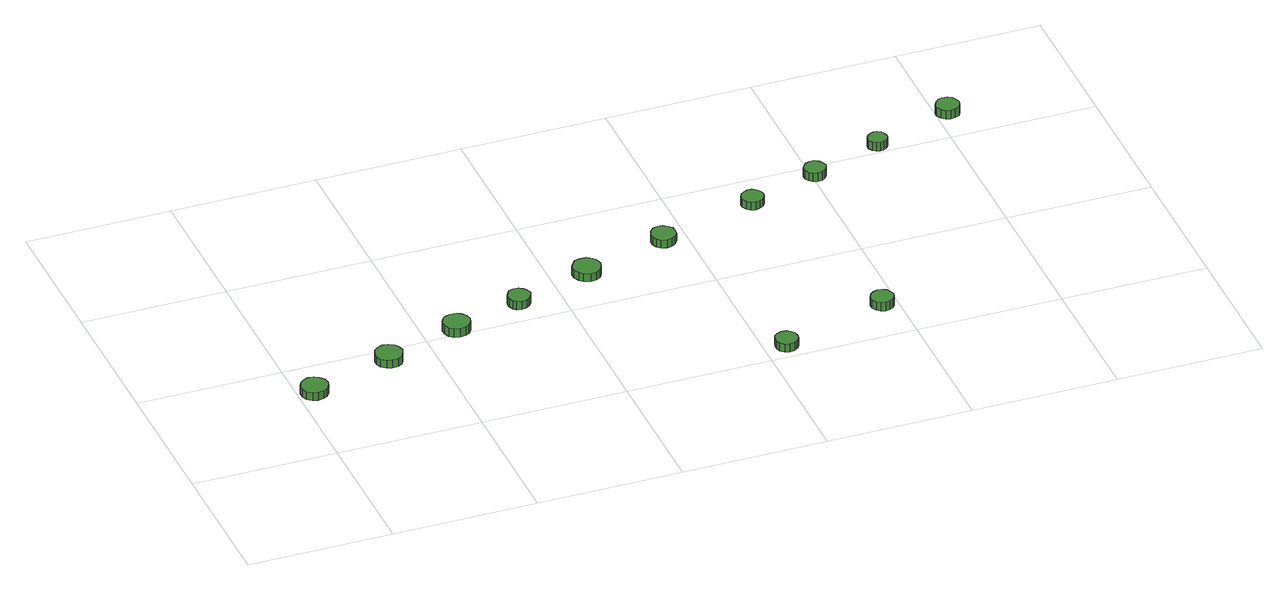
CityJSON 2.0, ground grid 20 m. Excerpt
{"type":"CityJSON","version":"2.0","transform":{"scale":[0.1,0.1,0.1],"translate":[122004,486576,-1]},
"CityObjects":{
"tree1":{"type":"SolitaryVegetationObject","attributes":{"function":"something"},"geometry":[{"type":"MultiSurface","lod":"1","boundaries":[[[0,1,2,3,4,5,6,7,8,9,10,11,12,13,14]],[[15,16,17,18,19,20,21,22,23,24,25,26,27,28,29]],[[0,29,28,1]],[[1,28,27,2]],[[2,27,26,3]],[[3,26,25,4]],[[4,25,24,5]],[[5,24,23,6]],[[6,23,22,7]],[[7,22,21,8]],[[8,21,20,9]],[[9,20,19,10]],[[10,19,18,11]],[[11,18,17,12]],[[12,17,16,13]],[[13,16,15,14]],[[14,15,29,0]]]}]},
"tree2":{"type":"SolitaryVegetationObject","attributes":{"function":"something"},"geometry":[{"type":"MultiSurface","lod":"1","boundaries":[[[30,31,32,33,34,35,36,37,38,39,40,41,42,43,44]],[[45,46,47,48,49,50,51,52,53,54,55,56,57,58,59]],[[30,59,58,31]],[[31,58,57,32]],[[32,57,56,33]],[[33,56,55,34]],[[34,55,54,35]],[[35,54,53,36]],[[36,53,52,37]],[[37,52,51,38]],[[38,51,50,39]],[[39,50,49,40]],[[40,49,48,41]],[[41,48,47,42]],[[42,47,46,43]],[[43,46,45,44]],[[44,45,59,30]]]}]},
"tree3":{"type":"SolitaryVegetationObject","attributes":{"function":"something"},"geometry":[{"type":"MultiSurface","lod":"1","boundaries":[[[60,61,62,63,64,65,66,67,68,69,70,71,72,73,74]],[[75,76,77,78,79,80,81,82,83,84,85,86,87,88,89]],[[60,89,88,61]],[[61,88,87,62]],[[62,87,86,63]],[[63,86,85,64]],[[64,85,84,65]],[[65,84,83,66]],[[66,83,82,67]],[[67,82,81,68]],[[68,81,80,69]],[[69,80,79,70]],[[70,79,78,71]],[[71,78,77,72]],[[72,77,76,73]],[[73,76,75,74]],[[74,75,89,60]]]}]},
"tree4":{"type":"SolitaryVegetationObject","attributes":{"function":"something"},"geometry":[{"type":"MultiSurface","lod":"1","boundaries":[[[90,91,92,93,94,95,96,97,98,99,100,101,102,103,104]],[[105,106,107,108,109,110,111,112,113,114,115,116,117,118,119]],[[90,119,118,91]],[[91,118,117,92]],[[92,117,116,93]],[[93,116,115,94]],[[94,115,114,95]],[[95,114,113,96]],[[96,113,112,97]],[[97,112,111,98]],[[98,111,110,99]],[[99,110,109,100]],[[100,109,108,101]],[[101,108,107,102]],[[102,107,106,103]],[[103,106,105,104]],[[104,105,119,90]]]}]},
"tree5":{"type":"SolitaryVegetationObject","attributes":{"function":"something"},"geometry":[{"type":"MultiSurface","lod":"1","boundaries":[[[120,121,122,123,124,125,126,127,128,129,130,131,132,133,134]],[[135,136,137,138,139,140,141,142,143,144,145,146,147,148,149]],[[120,149,148,121]],[[121,148,147,122]],[[122,147,146,123]],[[123,146,145,124]],[[124,145,144,125]],[[125,144,143,126]],[[126,143,142,127]],[[127,142,141,128]],[[128,141,140,129]],[[129,140,139,130]],[[130,139,138,131]],[[131,138,137,132]],[[132,137,136,133]],[[133,136,135,134]],[[134,135,149,120]]]}]},
"tree6":{"type":"SolitaryVegetationObject","attributes":{"function":"something"},"geometry":[{"type":"MultiSurface","lod":"1","boundaries":[[[150,151,152,153,154,155,156,157,158,159,160,161,162,163,164]],[[165,166,167,168,169,170,171,172,173,174,175,176,177,178,179]],[[150,179,178,151]],[[151,178,177,152]],[[152,177,176,153]],[[153,176,175,154]],[[154,175,174,155]],[[155,174,173,156]],[[156,173,172,157]],[[157,172,171,158]],[[158,171,170,159]],[[159,170,169,160]],[[160,169,168,161]],[[161,168,167,162]],[[162,167,166,163]],[[163,166,165,164]],[[164,165,179,150]]]}]},
"tree7":{"type":"SolitaryVegetationObject","attributes":{"function":"something"},"geometry":[{"type":"MultiSurface","lod":"1","boundaries":[[[180,181,182,183,184,185,186,187,188,189,190,191,192,193,194]],[[195,196,197,198,199,200,201,202,203,204,205,206,207,208,209]],[[180,209,208,181]],[[181,208,207,182]],[[182,207,206,183]],[[183,206,205,184]],[[184,205,204,185]],[[185,204,203,186]],[[186,203,202,187]],[[187,202,201,188]],[[188,201,200,189]],[[189,200,199,190]],[[190,199,198,191]],[[191,198,197,192]],[[192,197,196,193]],[[193,196,195,194]],[[194,195,209,180]]]}]},
"tree8":{"type":"SolitaryVegetationObject","attributes":{"function":"something"},"geometry":[{"type":"MultiSurface","lod":"1","boundaries":[[[210,211,212,213,214,215,216,217,218,219,220,221,222,223,224]],[[225,226,227,228,229,230,231,232,233,234,235,236,237,238,239]],[[210,239,238,211]],[[211,238,237,212]],[[212,237,236,213]],[[213,236,235,214]],[[214,235,234,215]],[[215,234,233,216]],[[216,233,232,217]],[[217,232,231,218]],[[218,231,230,219]],[[219,230,229,220]],[[220,229,228,221]],[[221,228,227,222]],[[222,227,226,223]],[[223,226,225,224]],[[224,225,239,210]]]}]},
"tree9":{"type":"SolitaryVegetationObject","attributes":{"function":"something"},"geometry":[{"type":"MultiSurface","lod":"1","boundaries":[[[240,241,242,243,244,245,246,247,248,249,250,251,252,253,254]],[[255,256,257,258,259,260,261,262,263,264,265,266,267,268,269]],[[240,269,268,241]],[[241,268,267,242]],[[242,267,266,243]],[[243,266,265,244]],[[244,265,264,245]],[[245,264,263,246]],[[246,263,262,247]],[[247,262,261,248]],[[248,261,260,249]],[[249,260,259,250]],[[250,259,258,251]],[[251,258,257,252]],[[252,257,256,253]],[[253,256,255,254]],[[254,255,269,240]]]}]},
"tree10":{"type":"SolitaryVegetationObject","attributes":{"function":"something"},"geometry":[{"type":"MultiSurface","lod":"1","boundaries":[[[270,271,272,273,274,275,276,277,278,279,280,281,282,283,284]],[[285,286,287,288,289,290,291,292,293,294,295,296,297,298,299]],[[270,299,298,271]],[[271,298,297,272]],[[272,297,296,273]],[[273,296,295,274]],[[274,295,294,275]],[[275,294,293,276]],[[276,293,292,277]],[[277,292,291,278]],[[278,291,290,279]],[[279,290,289,280]],[[280,289,288,281]],[[281,288,287,282]],[[282,287,286,283]],[[283,286,285,284]],[[284,285,299,270]]]}]},
"tree11":{"type":"SolitaryVegetationObject","attributes":{"function":"something"},"geometry":[{"type":"MultiSurface","lod":"1","boundaries":[[[300,301,302,303,304,305,306,307,308,309,310,311,312,313,314]],[[315,316,317,318,319,320,321,322,323,324,325,326,327,328,329]],[[300,329,328,301]],[[301,328,327,302]],[[302,327,326,303]],[[303,326,325,304]],[[304,325,324,305]],[[305,324,323,306]],[[306,323,322,307]],[[307,322,321,308]],[[308,321,320,309]],[[309,320,319,310]],[[310,319,318,311]],[[311,318,317,312]],[[312,317,316,313]],[[313,316,315,314]],[[314,315,329,300]]]}]},
"tree12":{"type":"SolitaryVegetationObject","attributes":{"function":"something"},"geometry":[{"type":"MultiSurface","lod":"1","boundaries":[[[330,331,332,333,334,335,336,337,338,339,340,341,342,343,344]],[[345,346,347,348,349,350,351,352,353,354,355,356,357,358,359]],[[330,359,358,331]],[[331,358,357,332]],[[332,357,356,333]],[[333,356,355,334]],[[334,355,354,335]],[[335,354,353,336]],[[336,353,352,337]],[[337,352,351,338]],[[338,351,350,339]],[[339,350,349,340]],[[340,349,348,341]],[[341,348,347,342]],[[342,347,346,343]],[[343,346,345,344]],[[344,345,359,330]]]}]}
},
"vertices":[
[42,141,17],[40,149,17],[35,155,17],[29,159,17],[21,160,17],[14,157,17],[8,152,17],[5,145,17],[5,137,17],[8,130,17],[14,125,17],[21,123,17],[29,124,17],[35,127,17],[40,134,17],[40,134,5],[35,127,5],[29,124,5],[21,123,5],[14,125,5],[8,130,5],[5,137,5],[5,145,5],[8,152,5],[14,157,5],[21,160,5],[29,159,5],[35,155,5],[40,149,5],[42,141,5],
[158,177,17],[156,185,17],[152,191,17],[145,195,17],[137,196,17],[130,193,17],[124,188,17],[121,181,17],[121,173,17],[124,166,17],[130,161,17],[137,159,17],[145,159,17],[152,163,17],[156,170,17],[156,170,5],[152,163,5],[145,159,5],[137,159,5],[130,161,5],[124,166,5],[121,173,5],[121,181,5],[124,188,5],[130,193,5],[137,196,5],[145,195,5],[152,191,5],[156,185,5],[158,177,5],
[265,212,18],[263,220,18],[258,226,18],[252,229,18],[244,230,18],[237,228,18],[231,223,18],[228,216,18],[228,208,18],[231,201,18],[237,196,18],[244,194,18],[252,195,18],[258,198,18],[263,205,18],[263,205,5],[258,198,5],[252,195,5],[244,194,5],[237,196,5],[231,201,5],[228,208,5],[228,216,5],[231,223,5],[237,228,5],[244,230,5],[252,229,5],[258,226,5],[263,220,5],[265,212,5],
[359,240,18],[357,247,18],[353,252,18],[348,255,18],[341,256,18],[335,254,18],[331,249,18],[328,244,18],[328,237,18],[331,231,18],[335,227,18],[341,225,18],[348,226,18],[353,229,18],[357,234,18],[357,234,5],[353,229,5],[348,226,5],[341,225,5],[335,227,5],[331,231,5],[328,237,5],[328,244,5],[331,249,5],[335,254,5],[341,256,5],[348,255,5],[353,252,5],[357,247,5],[359,240,5],
[468,273,17],[466,281,17],[462,287,17],[455,291,17],[447,292,17],[439,290,17],[434,284,17],[430,277,17],[430,269,17],[434,262,17],[439,257,17],[447,254,17],[455,255,17],[462,259,17],[466,265,17],[466,265,5],[462,259,5],[455,255,5],[447,254,5],[439,257,5],[434,262,5],[430,269,5],[430,277,5],[434,284,5],[439,290,5],[447,292,5],[455,291,5],[462,287,5],[466,281,5],[468,273,5],
[645,25,18],[644,31,18],[640,36,18],[635,40,18],[628,40,18],[622,38,18],[617,34,18],[615,28,18],[615,22,18],[617,16,18],[622,11,18],[628,9,18],[635,10,18],[640,13,18],[644,18,18],[644,18,6],[640,13,6],[635,10,6],[628,9,6],[622,11,6],[617,16,6],[615,22,6],[615,28,6],[617,34,6],[622,38,6],[628,40,6],[635,40,6],[640,36,6],[644,31,6],[645,25,6],
[585,309,17],[584,316,17],[580,321,17],[574,325,17],[567,326,17],[560,324,17],[555,319,17],[552,312,17],[552,305,17],[555,299,17],[560,294,17],[567,292,17],[574,293,17],[580,296,17],[584,302,17],[584,302,5],[580,296,5],[574,293,5],[567,292,5],[560,294,5],[555,299,5],[552,305,5],[552,312,5],[555,319,5],[560,324,5],[567,326,5],[574,325,5],[580,321,5],[584,316,5],[585,309,5],
[795,71,18],[793,77,18],[790,82,18],[784,85,18],[778,86,18],[772,84,18],[767,80,18],[764,74,18],[764,67,18],[767,61,18],[772,57,18],[778,55,18],[784,56,18],[790,59,18],[793,64,18],[793,64,5],[790,59,5],[784,56,5],[778,55,5],[772,57,5],[767,61,5],[764,67,5],[764,74,5],[767,80,5],[772,84,5],[778,86,5],[784,85,5],[790,82,5],[793,77,5],[795,71,5],
[722,348,17],[720,354,17],[716,359,17],[711,363,17],[705,363,17],[699,361,17],[694,357,17],[691,351,17],[691,345,17],[694,339,17],[699,335,17],[705,333,17],[711,334,17],[716,337,17],[720,342,17],[720,342,5],[716,337,5],[711,334,5],[705,333,5],[699,335,5],[694,339,5],[691,345,5],[691,351,5],[694,357,5],[699,361,5],[705,363,5],[711,363,5],[716,359,5],[720,354,5],[722,348,5],
[819,377,20],[817,383,20],[814,388,20],[808,392,20],[802,392,20],[796,390,20],[792,386,20],[789,381,20],[789,374,20],[792,369,20],[796,365,20],[802,363,20],[808,363,20],[814,367,20],[817,371,20],[817,371,7],[814,367,7],[808,363,7],[802,363,7],[796,365,7],[792,369,7],[789,374,7],[789,381,7],[792,386,7],[796,390,7],[802,392,7],[808,392,7],[814,388,7],[817,383,7],[819,377,7],
[915,409,23],[914,414,23],[911,419,23],[906,422,23],[901,422,23],[896,420,23],[892,417,23],[889,412,23],[889,406,23],[892,401,23],[896,398,23],[901,396,23],[906,397,23],[911,399,23],[914,404,23],[914,404,10],[911,399,10],[906,397,10],[901,396,10],[896,398,10],[892,401,10],[889,406,10],[889,412,10],[892,417,10],[896,420,10],[901,422,10],[906,422,10],[911,419,10],[914,414,10],[915,409,10],
[1028,443,27],[1026,449,27],[1023,455,27],[1017,458,27],[1010,459,27],[1004,457,27],[999,452,27],[996,446,27],[996,440,27],[999,434,27],[1004,429,27],[1010,427,27],[1017,428,27],[1023,431,27],[1026,436,27],[1026,436,14],[1023,431,14],[1017,428,14],[1010,427,14],[1004,429,14],[999,434,14],[996,440,14],[996,446,14],[999,452,14],[1004,457,14],[1010,459,14],[1017,458,14],[1023,455,14],[1026,449,14],[1028,443,14]
]}
